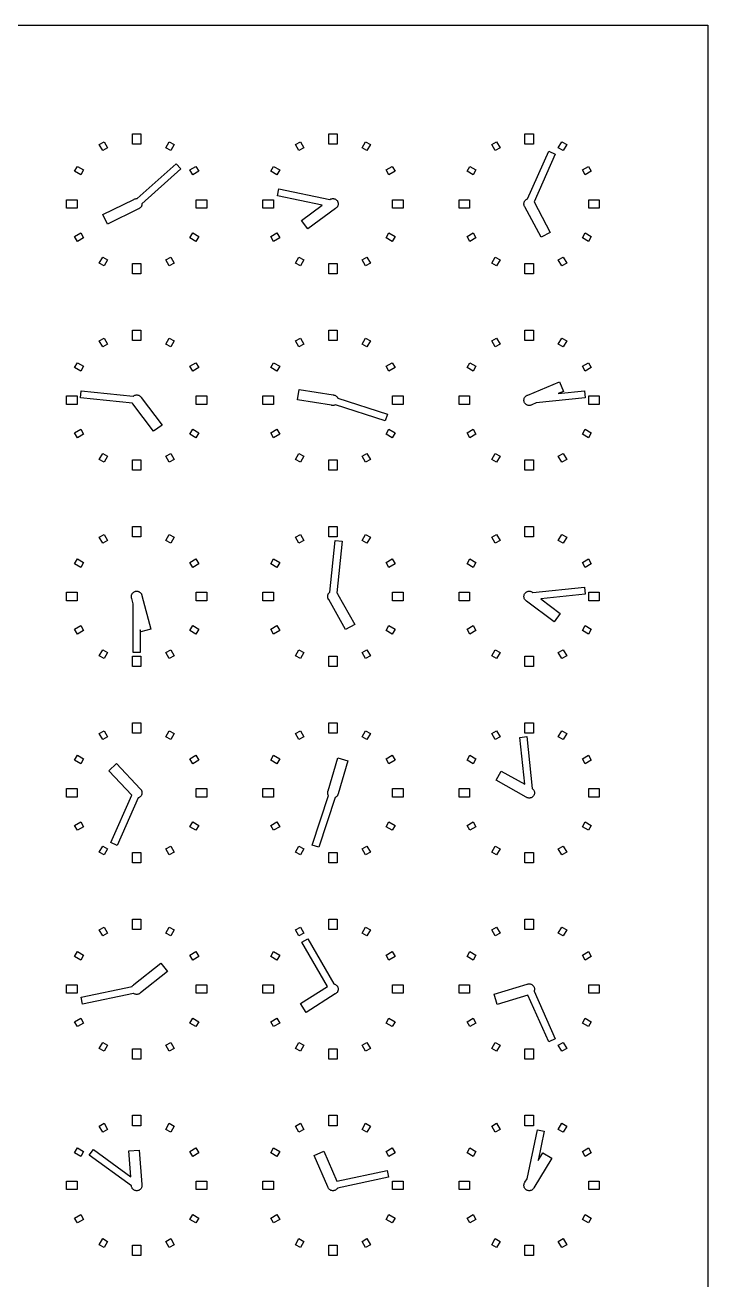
# Model space of a CAD drawing. Header units: millimetres. Extents: x -8 to 856, y -8 to 688.
# Drawn here: x 758.1 to 855.5, y 508.5 to 687.5 of the extents above; entities that cross this region are included whole.
import ezdxf

# ---------------------------------------------------------------- set-up
doc = ezdxf.new("R2010")
doc.units = ezdxf.units.MM

msp = doc.modelspace()

# ---------------------------------------------------------------- linework, layer by layer
for points in [[(-7.5, -7.5), (-7.5, 687.5), (855.5, 687.5), (855.5, -7.5)], [(774.6, 670.5), (773.4, 670.5), (773.4, 672), (774.6, 672), (774.6, 670.5)], [(802.6, 670.5), (801.4, 670.5), (801.4, 672), (802.6, 672), (802.6, 670.5)], [(830.6, 670.5), (829.4, 670.5), (829.4, 672), (830.6, 672), (830.6, 670.5)], [(769.85, 669.99), (769.15, 669.59), (768.65, 670.46), (769.35, 670.86), (769.85, 669.99)], [(778.85, 669.59), (778.15, 669.99), (778.65, 670.86), (779.35, 670.46), (778.85, 669.59)], [(797.85, 669.99), (797.15, 669.59), (796.65, 670.46), (797.35, 670.86), (797.85, 669.99)], [(806.85, 669.59), (806.15, 669.99), (806.65, 670.86), (807.35, 670.46), (806.85, 669.59)], [(825.85, 669.99), (825.15, 669.59), (824.65, 670.46), (825.35, 670.86), (825.85, 669.99)], [(829.37, 661.58), (829.33, 661.64), (829.3, 661.71), (829.28, 661.78), (829.26, 661.85), (829.25, 661.93), (829.25, 662), (829.25, 662.07), (829.26, 662.15), (829.28, 662.22), (829.3, 662.29), (829.33, 662.36), (829.37, 662.42), (829.42, 662.48), (829.47, 662.53), (829.52, 662.58), (829.58, 662.63), (829.64, 662.67), (829.71, 662.7), (829.77, 662.72), (832.8, 669.51), (833.71, 669.1), (830.69, 662.31), (830.7, 662.29), (830.7, 662.28), (833.01, 657.94), (831.69, 657.23), (829.38, 661.57), (829.37, 661.58)], [(834.85, 669.59), (834.15, 669.99), (834.65, 670.86), (835.35, 670.46), (834.85, 669.59)], [(773.6, 662.64), (773.64, 662.67), (773.71, 662.7), (773.78, 662.72), (773.85, 662.74), (773.93, 662.75), (774, 662.75), (774.07, 662.75), (774.09, 662.75), (779.61, 667.72), (780.28, 666.98), (774.75, 662.01), (774.75, 662), (774.75, 661.93), (774.74, 661.85), (774.72, 661.78), (774.7, 661.71), (774.67, 661.64), (774.63, 661.58), (774.58, 661.52), (774.53, 661.47), (774.48, 661.42), (774.42, 661.37), (774.36, 661.33), (774.29, 661.3), (774.26, 661.29), (769.83, 659.13), (769.18, 660.48), (773.6, 662.64)], [(766.41, 666.85), (766.01, 666.15), (765.14, 666.65), (765.54, 667.35), (766.41, 666.85)], [(781.99, 666.15), (781.59, 666.85), (782.46, 667.35), (782.86, 666.65), (781.99, 666.15)], [(794.41, 666.85), (794.01, 666.15), (793.14, 666.65), (793.54, 667.35), (794.41, 666.85)], [(809.99, 666.15), (809.59, 666.85), (810.46, 667.35), (810.86, 666.65), (809.99, 666.15)], [(822.41, 666.85), (822.01, 666.15), (821.14, 666.65), (821.54, 667.35), (822.41, 666.85)], [(837.99, 666.15), (837.59, 666.85), (838.46, 667.35), (838.86, 666.65), (837.99, 666.15)], [(800.48, 661.81), (794.07, 663.17), (794.28, 664.15), (801.55, 662.61), (801.58, 662.63), (801.64, 662.67), (801.71, 662.7), (801.78, 662.72), (801.85, 662.74), (801.93, 662.75), (802, 662.75), (802.07, 662.75), (802.15, 662.74), (802.22, 662.72), (802.29, 662.7), (802.36, 662.67), (802.42, 662.63), (802.48, 662.58), (802.53, 662.53), (802.58, 662.48), (802.63, 662.42), (802.67, 662.36), (802.7, 662.29), (802.72, 662.22), (802.74, 662.15), (802.75, 662.07), (802.75, 662), (802.75, 661.93), (802.74, 661.85), (802.72, 661.78), (802.7, 661.71), (802.67, 661.64), (802.63, 661.58), (802.58, 661.52), (802.53, 661.47), (802.48, 661.42), (802.42, 661.37), (802.38, 661.35), (798.43, 658.42), (797.53, 659.63), (800.48, 661.81)], [(765.5, 662.6), (765.5, 661.4), (764, 661.4), (764, 662.6), (765.5, 662.6)], [(782.5, 661.4), (782.5, 662.6), (784, 662.6), (784, 661.4), (782.5, 661.4)], [(793.5, 662.6), (793.5, 661.4), (792, 661.4), (792, 662.6), (793.5, 662.6)], [(810.5, 661.4), (810.5, 662.6), (812, 662.6), (812, 661.4), (810.5, 661.4)], [(821.5, 662.6), (821.5, 661.4), (820, 661.4), (820, 662.6), (821.5, 662.6)], [(838.5, 661.4), (838.5, 662.6), (840, 662.6), (840, 661.4), (838.5, 661.4)], [(766.01, 657.85), (766.41, 657.15), (765.54, 656.65), (765.14, 657.35), (766.01, 657.85)], [(781.59, 657.15), (781.99, 657.85), (782.86, 657.35), (782.46, 656.65), (781.59, 657.15)], [(794.01, 657.85), (794.41, 657.15), (793.54, 656.65), (793.14, 657.35), (794.01, 657.85)], [(809.59, 657.15), (809.99, 657.85), (810.86, 657.35), (810.46, 656.65), (809.59, 657.15)], [(822.01, 657.85), (822.41, 657.15), (821.54, 656.65), (821.14, 657.35), (822.01, 657.85)], [(837.59, 657.15), (837.99, 657.85), (838.86, 657.35), (838.46, 656.65), (837.59, 657.15)], [(768.65, 653.54), (769.15, 654.41), (769.85, 654.01), (769.35, 653.14), (768.65, 653.54)], [(773.4, 653.5), (774.6, 653.5), (774.6, 652), (773.4, 652), (773.4, 653.5)], [(778.15, 654.01), (778.85, 654.41), (779.35, 653.54), (778.65, 653.14), (778.15, 654.01)], [(796.65, 653.54), (797.15, 654.41), (797.85, 654.01), (797.35, 653.14), (796.65, 653.54)], [(801.4, 653.5), (802.6, 653.5), (802.6, 652), (801.4, 652), (801.4, 653.5)], [(806.15, 654.01), (806.85, 654.41), (807.35, 653.54), (806.65, 653.14), (806.15, 654.01)], [(825.15, 654.41), (825.85, 654.01), (825.35, 653.14), (824.65, 653.54), (825.15, 654.41)], [(829.4, 652), (829.4, 653.5), (830.6, 653.5), (830.6, 652), (829.4, 652)], [(834.15, 654.01), (834.85, 654.41), (835.35, 653.54), (834.65, 653.14), (834.15, 654.01)], [(769.85, 641.99), (769.15, 641.59), (768.65, 642.46), (769.35, 642.86), (769.85, 641.99)], [(774.6, 642.5), (773.4, 642.5), (773.4, 644), (774.6, 644), (774.6, 642.5)], [(778.85, 641.59), (778.15, 641.99), (778.65, 642.86), (779.35, 642.46), (778.85, 641.59)], [(797.85, 641.99), (797.15, 641.59), (796.65, 642.46), (797.35, 642.86), (797.85, 641.99)], [(802.6, 642.5), (801.4, 642.5), (801.4, 644), (802.6, 644), (802.6, 642.5)], [(806.85, 641.59), (806.15, 641.99), (806.65, 642.86), (807.35, 642.46), (806.85, 641.59)], [(825.85, 641.99), (825.15, 641.59), (824.65, 642.46), (825.35, 642.86), (825.85, 641.99)], [(830.6, 642.5), (829.4, 642.5), (829.4, 644), (830.6, 644), (830.6, 642.5)], [(834.85, 641.59), (834.15, 641.99), (834.65, 642.86), (835.35, 642.46), (834.85, 641.59)], [(766.41, 638.85), (766.01, 638.15), (765.14, 638.65), (765.54, 639.35), (766.41, 638.85)], [(781.99, 638.15), (781.59, 638.85), (782.46, 639.35), (782.86, 638.65), (781.99, 638.15)], [(794.41, 638.85), (794.01, 638.15), (793.14, 638.65), (793.54, 639.35), (794.41, 638.85)], [(809.99, 638.15), (809.59, 638.85), (810.46, 639.35), (810.86, 638.65), (809.99, 638.15)], [(822.41, 638.85), (822.01, 638.15), (821.14, 638.65), (821.54, 639.35), (822.41, 638.85)], [(837.99, 638.15), (837.59, 638.85), (838.46, 639.35), (838.86, 638.65), (837.99, 638.15)], [(802.36, 633.33), (802.29, 633.3), (802.22, 633.28), (802.15, 633.26), (802.07, 633.25), (802, 633.25), (801.93, 633.25), (801.85, 633.26), (801.8, 633.27), (796.94, 634.04), (797.18, 635.52), (802.04, 634.75), (802.07, 634.75), (802.15, 634.74), (802.22, 634.72), (802.29, 634.7), (802.36, 634.67), (802.42, 634.63), (802.48, 634.58), (802.53, 634.53), (802.58, 634.48), (802.63, 634.42), (802.67, 634.36), (802.69, 634.3), (809.76, 632), (809.45, 631.05), (802.38, 633.35), (802.36, 633.33)], [(830.36, 633.33), (830.29, 633.3), (830.22, 633.28), (830.15, 633.26), (830.07, 633.25), (830, 633.25), (829.93, 633.25), (829.85, 633.26), (829.78, 633.28), (829.71, 633.3), (829.64, 633.33), (829.58, 633.37), (829.52, 633.42), (829.47, 633.47), (829.42, 633.52), (829.37, 633.58), (829.33, 633.64), (829.3, 633.71), (829.28, 633.78), (829.26, 633.85), (829.25, 633.93), (829.25, 634), (829.25, 634.07), (829.26, 634.15), (829.28, 634.22), (829.3, 634.29), (829.33, 634.36), (829.37, 634.42), (829.42, 634.48), (829.47, 634.53), (829.52, 634.58), (829.58, 634.63), (829.64, 634.67), (829.71, 634.7), (829.78, 634.72), (829.79, 634.72), (834.31, 636.64), (834.9, 635.26), (834.13, 634.94), (837.9, 635.33), (838.01, 634.34), (830.98, 633.6), (830.37, 633.34), (830.36, 633.33)], [(765.5, 634.6), (765.5, 633.4), (764, 633.4), (764, 634.6), (765.5, 634.6)], [(773.42, 633.52), (773.39, 633.56), (765.99, 634.34), (766.1, 635.33), (773.49, 634.56), (773.52, 634.58), (773.58, 634.63), (773.64, 634.67), (773.71, 634.7), (773.78, 634.72), (773.85, 634.74), (773.93, 634.75), (774, 634.75), (774.07, 634.75), (774.15, 634.74), (774.22, 634.72), (774.29, 634.7), (774.36, 634.67), (774.42, 634.63), (774.48, 634.58), (774.53, 634.53), (774.58, 634.48), (774.63, 634.42), (774.65, 634.39), (777.61, 630.46), (776.41, 629.56), (773.45, 633.49), (773.42, 633.52)], [(782.5, 633.4), (782.5, 634.6), (784, 634.6), (784, 633.4), (782.5, 633.4)], [(793.5, 634.6), (793.5, 633.4), (792, 633.4), (792, 634.6), (793.5, 634.6)], [(810.5, 633.4), (810.5, 634.6), (812, 634.6), (812, 633.4), (810.5, 633.4)], [(821.5, 634.6), (821.5, 633.4), (820, 633.4), (820, 634.6), (821.5, 634.6)], [(838.5, 633.4), (838.5, 634.6), (840, 634.6), (840, 633.4), (838.5, 633.4)], [(766.01, 629.85), (766.41, 629.15), (765.54, 628.65), (765.14, 629.35), (766.01, 629.85)], [(781.59, 629.15), (781.99, 629.85), (782.86, 629.35), (782.46, 628.65), (781.59, 629.15)], [(794.01, 629.85), (794.41, 629.15), (793.54, 628.65), (793.14, 629.35), (794.01, 629.85)], [(809.59, 629.15), (809.99, 629.85), (810.86, 629.35), (810.46, 628.65), (809.59, 629.15)], [(822.01, 629.85), (822.41, 629.15), (821.54, 628.65), (821.14, 629.35), (822.01, 629.85)], [(837.59, 629.15), (837.99, 629.85), (838.86, 629.35), (838.46, 628.65), (837.59, 629.15)], [(768.65, 625.54), (769.15, 626.41), (769.85, 626.01), (769.35, 625.14), (768.65, 625.54)], [(773.4, 625.5), (774.6, 625.5), (774.6, 624), (773.4, 624), (773.4, 625.5)], [(778.15, 626.01), (778.85, 626.41), (779.35, 625.54), (778.65, 625.14), (778.15, 626.01)], [(796.65, 625.54), (797.15, 626.41), (797.85, 626.01), (797.35, 625.14), (796.65, 625.54)], [(801.4, 625.5), (802.6, 625.5), (802.6, 624), (801.4, 624), (801.4, 625.5)], [(806.15, 626.01), (806.85, 626.41), (807.35, 625.54), (806.65, 625.14), (806.15, 626.01)], [(825.15, 626.41), (825.85, 626.01), (825.35, 625.14), (824.65, 625.54), (825.15, 626.41)], [(829.4, 624), (829.4, 625.5), (830.6, 625.5), (830.6, 624), (829.4, 624)], [(834.15, 626.01), (834.85, 626.41), (835.35, 625.54), (834.65, 625.14), (834.15, 626.01)], [(774.6, 614.5), (773.4, 614.5), (773.4, 616), (774.6, 616), (774.6, 614.5)], [(802.6, 614.5), (801.4, 614.5), (801.4, 616), (802.6, 616), (802.6, 614.5)], [(830.6, 614.5), (829.4, 614.5), (829.4, 616), (830.6, 616), (830.6, 614.5)], [(769.85, 613.99), (769.15, 613.59), (768.65, 614.46), (769.35, 614.86), (769.85, 613.99)], [(778.85, 613.59), (778.15, 613.99), (778.65, 614.86), (779.35, 614.46), (778.85, 613.59)], [(797.85, 613.99), (797.15, 613.59), (796.65, 614.46), (797.35, 614.86), (797.85, 613.99)], [(801.37, 605.58), (801.33, 605.64), (801.3, 605.71), (801.28, 605.78), (801.26, 605.85), (801.25, 605.93), (801.25, 606), (801.25, 606.07), (801.26, 606.15), (801.28, 606.22), (801.3, 606.29), (801.33, 606.36), (801.37, 606.42), (801.42, 606.48), (801.47, 606.53), (801.52, 606.58), (801.56, 606.61), (802.34, 614.01), (803.33, 613.9), (802.56, 606.51), (802.58, 606.48), (802.63, 606.42), (802.67, 606.36), (802.69, 606.3), (805.11, 602.02), (803.81, 601.28), (801.39, 605.56), (801.37, 605.58)], [(806.85, 613.59), (806.15, 613.99), (806.65, 614.86), (807.35, 614.46), (806.85, 613.59)], [(825.85, 613.99), (825.15, 613.59), (824.65, 614.46), (825.35, 614.86), (825.85, 613.99)], [(834.85, 613.59), (834.15, 613.99), (834.65, 614.86), (835.35, 614.46), (834.85, 613.59)], [(766.41, 610.85), (766.01, 610.15), (765.14, 610.65), (765.54, 611.35), (766.41, 610.85)], [(781.99, 610.15), (781.59, 610.85), (782.46, 611.35), (782.86, 610.65), (781.99, 610.15)], [(794.41, 610.85), (794.01, 610.15), (793.14, 610.65), (793.54, 611.35), (794.41, 610.85)], [(809.99, 610.15), (809.59, 610.85), (810.46, 611.35), (810.86, 610.65), (809.99, 610.15)], [(822.41, 610.85), (822.01, 610.15), (821.14, 610.65), (821.54, 611.35), (822.41, 610.85)], [(837.99, 610.15), (837.59, 610.85), (838.46, 611.35), (838.86, 610.65), (837.99, 610.15)], [(773.5, 604.97), (773.3, 605.73), (773.28, 605.78), (773.26, 605.85), (773.25, 605.93), (773.25, 606), (773.25, 606.07), (773.26, 606.15), (773.28, 606.22), (773.3, 606.29), (773.33, 606.36), (773.37, 606.42), (773.42, 606.48), (773.47, 606.53), (773.52, 606.58), (773.58, 606.63), (773.64, 606.67), (773.71, 606.7), (773.78, 606.72), (773.85, 606.74), (773.93, 606.75), (774, 606.75), (774.07, 606.75), (774.15, 606.74), (774.22, 606.72), (774.29, 606.7), (774.36, 606.67), (774.42, 606.63), (774.48, 606.58), (774.53, 606.53), (774.58, 606.48), (774.63, 606.42), (774.67, 606.36), (774.7, 606.29), (774.72, 606.22), (774.74, 606.15), (774.74, 606.12), (776.02, 601.36), (774.57, 600.98), (774.5, 601.24), (774.5, 598), (773.5, 598), (773.5, 604.97)], [(829.58, 605.37), (829.52, 605.42), (829.47, 605.47), (829.42, 605.52), (829.37, 605.58), (829.33, 605.64), (829.3, 605.71), (829.28, 605.78), (829.26, 605.85), (829.25, 605.93), (829.25, 606), (829.25, 606.07), (829.26, 606.15), (829.28, 606.22), (829.3, 606.29), (829.33, 606.36), (829.37, 606.42), (829.42, 606.48), (829.47, 606.53), (829.52, 606.58), (829.58, 606.63), (829.64, 606.67), (829.71, 606.7), (829.78, 606.72), (829.85, 606.74), (829.93, 606.75), (830, 606.75), (830.07, 606.75), (830.15, 606.74), (830.22, 606.72), (830.29, 606.7), (830.36, 606.67), (830.42, 606.63), (830.48, 606.58), (830.51, 606.56), (837.9, 607.33), (838.01, 606.34), (831.68, 605.67), (834.44, 603.59), (833.54, 602.39), (829.61, 605.35), (829.58, 605.37)], [(765.5, 606.6), (765.5, 605.4), (764, 605.4), (764, 606.6), (765.5, 606.6)], [(782.5, 605.4), (782.5, 606.6), (784, 606.6), (784, 605.4), (782.5, 605.4)], [(793.5, 606.6), (793.5, 605.4), (792, 605.4), (792, 606.6), (793.5, 606.6)], [(810.5, 605.4), (810.5, 606.6), (812, 606.6), (812, 605.4), (810.5, 605.4)], [(821.5, 606.6), (821.5, 605.4), (820, 605.4), (820, 606.6), (821.5, 606.6)], [(838.5, 605.4), (838.5, 606.6), (840, 606.6), (840, 605.4), (838.5, 605.4)], [(766.01, 601.85), (766.41, 601.15), (765.54, 600.65), (765.14, 601.35), (766.01, 601.85)], [(781.59, 601.15), (781.99, 601.85), (782.86, 601.35), (782.46, 600.65), (781.59, 601.15)], [(794.01, 601.85), (794.41, 601.15), (793.54, 600.65), (793.14, 601.35), (794.01, 601.85)], [(809.59, 601.15), (809.99, 601.85), (810.86, 601.35), (810.46, 600.65), (809.59, 601.15)], [(822.01, 601.85), (822.41, 601.15), (821.54, 600.65), (821.14, 601.35), (822.01, 601.85)], [(837.59, 601.15), (837.99, 601.85), (838.86, 601.35), (838.46, 600.65), (837.59, 601.15)], [(768.65, 597.54), (769.15, 598.41), (769.85, 598.01), (769.35, 597.14), (768.65, 597.54)], [(778.15, 598.01), (778.85, 598.41), (779.35, 597.54), (778.65, 597.14), (778.15, 598.01)], [(797.15, 598.41), (797.85, 598.01), (797.35, 597.14), (796.65, 597.54), (797.15, 598.41)], [(806.15, 598.01), (806.85, 598.41), (807.35, 597.54), (806.65, 597.14), (806.15, 598.01)], [(825.15, 598.41), (825.85, 598.01), (825.35, 597.14), (824.65, 597.54), (825.15, 598.41)], [(834.15, 598.01), (834.85, 598.41), (835.35, 597.54), (834.65, 597.14), (834.15, 598.01)], [(773.4, 597.5), (774.6, 597.5), (774.6, 596), (773.4, 596), (773.4, 597.5)], [(801.4, 596), (801.4, 597.5), (802.6, 597.5), (802.6, 596), (801.4, 596)], [(829.4, 596), (829.4, 597.5), (830.6, 597.5), (830.6, 596), (829.4, 596)], [(774.6, 586.5), (773.4, 586.5), (773.4, 588), (774.6, 588), (774.6, 586.5)], [(802.6, 586.5), (801.4, 586.5), (801.4, 588), (802.6, 588), (802.6, 586.5)], [(830.6, 586.5), (829.4, 586.5), (829.4, 588), (830.6, 588), (830.6, 586.5)], [(769.85, 585.99), (769.15, 585.59), (768.65, 586.46), (769.35, 586.86), (769.85, 585.99)], [(778.85, 585.59), (778.15, 585.99), (778.65, 586.86), (779.35, 586.46), (778.85, 585.59)], [(797.85, 585.99), (797.15, 585.59), (796.65, 586.46), (797.35, 586.86), (797.85, 585.99)], [(806.85, 585.59), (806.15, 585.99), (806.65, 586.86), (807.35, 586.46), (806.85, 585.59)], [(825.85, 585.99), (825.15, 585.59), (824.65, 586.46), (825.35, 586.86), (825.85, 585.99)], [(830.7, 577.71), (830.67, 577.64), (830.63, 577.58), (830.58, 577.52), (830.53, 577.47), (830.48, 577.42), (830.42, 577.37), (830.36, 577.33), (830.29, 577.3), (830.22, 577.28), (830.15, 577.26), (830.07, 577.25), (830, 577.25), (829.93, 577.25), (829.85, 577.26), (829.78, 577.28), (829.71, 577.3), (829.64, 577.33), (829.58, 577.37), (829.56, 577.39), (825.28, 579.81), (826.02, 581.11), (829.37, 579.22), (828.67, 585.9), (829.66, 586.01), (830.44, 578.61), (830.48, 578.58), (830.53, 578.53), (830.58, 578.48), (830.63, 578.42), (830.67, 578.36), (830.7, 578.29), (830.72, 578.22), (830.74, 578.15), (830.75, 578.07), (830.75, 578), (830.75, 577.93), (830.74, 577.85), (830.72, 577.78), (830.7, 577.71)], [(834.85, 585.59), (834.15, 585.99), (834.65, 586.86), (835.35, 586.46), (834.85, 585.59)], [(766.41, 582.85), (766.01, 582.15), (765.14, 582.65), (765.54, 583.35), (766.41, 582.85)], [(773.3, 577.65), (770.04, 581.15), (771.14, 582.17), (774.49, 578.57), (774.53, 578.53), (774.58, 578.48), (774.63, 578.42), (774.67, 578.36), (774.7, 578.29), (774.72, 578.22), (774.74, 578.15), (774.75, 578.07), (774.75, 578), (774.75, 577.93), (774.74, 577.85), (774.72, 577.78), (774.7, 577.71), (774.67, 577.64), (774.63, 577.58), (774.58, 577.52), (774.53, 577.47), (774.48, 577.42), (774.42, 577.37), (774.36, 577.33), (774.29, 577.3), (774.23, 577.28), (771.2, 570.49), (770.29, 570.9), (773.3, 577.65)], [(781.99, 582.15), (781.59, 582.85), (782.46, 583.35), (782.86, 582.65), (781.99, 582.15)], [(794.41, 582.85), (794.01, 582.15), (793.14, 582.65), (793.54, 583.35), (794.41, 582.85)], [(801.35, 577.62), (801.33, 577.64), (801.3, 577.71), (801.28, 577.78), (801.26, 577.85), (801.25, 577.93), (801.25, 578), (801.25, 578.07), (801.26, 578.15), (801.28, 578.22), (801.3, 578.29), (801.3, 578.29), (802.7, 583.01), (804.14, 582.58), (802.74, 577.87), (802.74, 577.85), (802.72, 577.78), (802.7, 577.71), (802.67, 577.64), (802.63, 577.58), (802.58, 577.52), (802.53, 577.47), (802.48, 577.42), (802.42, 577.37), (802.36, 577.33), (802.3, 577.31), (800, 570.24), (799.05, 570.55), (801.35, 577.62)], [(809.99, 582.15), (809.59, 582.85), (810.46, 583.35), (810.86, 582.65), (809.99, 582.15)], [(822.41, 582.85), (822.01, 582.15), (821.14, 582.65), (821.54, 583.35), (822.41, 582.85)], [(837.99, 582.15), (837.59, 582.85), (838.46, 583.35), (838.86, 582.65), (837.99, 582.15)], [(765.5, 578.6), (765.5, 577.4), (764, 577.4), (764, 578.6), (765.5, 578.6)], [(782.5, 577.4), (782.5, 578.6), (784, 578.6), (784, 577.4), (782.5, 577.4)], [(793.5, 578.6), (793.5, 577.4), (792, 577.4), (792, 578.6), (793.5, 578.6)], [(810.5, 577.4), (810.5, 578.6), (812, 578.6), (812, 577.4), (810.5, 577.4)], [(821.5, 578.6), (821.5, 577.4), (820, 577.4), (820, 578.6), (821.5, 578.6)], [(838.5, 577.4), (838.5, 578.6), (840, 578.6), (840, 577.4), (838.5, 577.4)], [(766.01, 573.85), (766.41, 573.15), (765.54, 572.65), (765.14, 573.35), (766.01, 573.85)], [(781.59, 573.15), (781.99, 573.85), (782.86, 573.35), (782.46, 572.65), (781.59, 573.15)], [(794.01, 573.85), (794.41, 573.15), (793.54, 572.65), (793.14, 573.35), (794.01, 573.85)], [(809.59, 573.15), (809.99, 573.85), (810.86, 573.35), (810.46, 572.65), (809.59, 573.15)], [(822.01, 573.85), (822.41, 573.15), (821.54, 572.65), (821.14, 573.35), (822.01, 573.85)], [(837.59, 573.15), (837.99, 573.85), (838.86, 573.35), (838.46, 572.65), (837.59, 573.15)], [(768.65, 569.54), (769.15, 570.41), (769.85, 570.01), (769.35, 569.14), (768.65, 569.54)], [(773.4, 569.5), (774.6, 569.5), (774.6, 568), (773.4, 568), (773.4, 569.5)], [(778.15, 570.01), (778.85, 570.41), (779.35, 569.54), (778.65, 569.14), (778.15, 570.01)], [(796.65, 569.54), (797.15, 570.41), (797.85, 570.01), (797.35, 569.14), (796.65, 569.54)], [(801.4, 569.5), (802.6, 569.5), (802.6, 568), (801.4, 568), (801.4, 569.5)], [(806.15, 570.01), (806.85, 570.41), (807.35, 569.54), (806.65, 569.14), (806.15, 570.01)], [(824.65, 569.54), (825.15, 570.41), (825.85, 570.01), (825.35, 569.14), (824.65, 569.54)], [(829.4, 569.5), (830.6, 569.5), (830.6, 568), (829.4, 568), (829.4, 569.5)], [(834.15, 570.01), (834.85, 570.41), (835.35, 569.54), (834.65, 569.14), (834.15, 570.01)], [(769.85, 557.99), (769.15, 557.59), (768.65, 558.46), (769.35, 558.86), (769.85, 557.99)], [(774.6, 558.5), (773.4, 558.5), (773.4, 560), (774.6, 560), (774.6, 558.5)], [(778.85, 557.59), (778.15, 557.99), (778.65, 558.86), (779.35, 558.46), (778.85, 557.59)], [(797.85, 557.99), (797.15, 557.59), (796.65, 558.46), (797.35, 558.86), (797.85, 557.99)], [(802.6, 558.5), (801.4, 558.5), (801.4, 560), (802.6, 560), (802.6, 558.5)], [(806.85, 557.59), (806.15, 557.99), (806.65, 558.86), (807.35, 558.46), (806.85, 557.59)], [(825.85, 557.99), (825.15, 557.59), (824.65, 558.46), (825.35, 558.86), (825.85, 557.99)], [(830.6, 558.5), (829.4, 558.5), (829.4, 560), (830.6, 560), (830.6, 558.5)], [(834.85, 557.59), (834.15, 557.99), (834.65, 558.86), (835.35, 558.46), (834.85, 557.59)], [(801.2, 550.38), (797.57, 556.68), (798.43, 557.18), (802.15, 550.74), (802.22, 550.72), (802.29, 550.7), (802.36, 550.67), (802.42, 550.63), (802.48, 550.58), (802.53, 550.53), (802.58, 550.48), (802.63, 550.42), (802.67, 550.36), (802.7, 550.29), (802.72, 550.22), (802.74, 550.15), (802.75, 550.07), (802.75, 550), (802.75, 549.93), (802.74, 549.85), (802.72, 549.78), (802.7, 549.71), (802.67, 549.64), (802.63, 549.58), (802.58, 549.52), (802.53, 549.47), (802.48, 549.42), (802.42, 549.37), (802.36, 549.33), (802.34, 549.32), (798.19, 546.68), (797.38, 547.95), (801.2, 550.38)], [(766.41, 554.85), (766.01, 554.15), (765.14, 554.65), (765.54, 555.35), (766.41, 554.85)], [(781.99, 554.15), (781.59, 554.85), (782.46, 555.35), (782.86, 554.65), (781.99, 554.15)], [(794.41, 554.85), (794.01, 554.15), (793.14, 554.65), (793.54, 555.35), (794.41, 554.85)], [(809.99, 554.15), (809.59, 554.85), (810.46, 555.35), (810.86, 554.65), (809.99, 554.15)], [(822.41, 554.85), (822.01, 554.15), (821.14, 554.65), (821.54, 555.35), (822.41, 554.85)], [(837.99, 554.15), (837.59, 554.85), (838.46, 555.35), (838.86, 554.65), (837.99, 554.15)], [(773.34, 550.37), (773.37, 550.42), (773.42, 550.48), (773.47, 550.53), (773.52, 550.58), (773.58, 550.63), (773.6, 550.64), (777.45, 553.7), (778.38, 552.53), (774.53, 549.47), (774.53, 549.47), (774.48, 549.42), (774.42, 549.37), (774.36, 549.33), (774.29, 549.3), (774.22, 549.28), (774.15, 549.26), (774.07, 549.25), (774, 549.25), (773.93, 549.25), (773.85, 549.26), (773.78, 549.28), (773.71, 549.3), (773.64, 549.33), (773.58, 549.37), (773.55, 549.39), (766.28, 547.85), (766.07, 548.83), (773.34, 550.37)], [(765.5, 550.6), (765.5, 549.4), (764, 549.4), (764, 550.6), (765.5, 550.6)], [(782.5, 549.4), (782.5, 550.6), (784, 550.6), (784, 549.4), (782.5, 549.4)], [(793.5, 550.6), (793.5, 549.4), (792, 549.4), (792, 550.6), (793.5, 550.6)], [(810.5, 549.4), (810.5, 550.6), (812, 550.6), (812, 549.4), (810.5, 549.4)], [(821.5, 550.6), (821.5, 549.4), (820, 549.4), (820, 550.6), (821.5, 550.6)], [(829.7, 550.69), (829.71, 550.7), (829.78, 550.72), (829.85, 550.74), (829.93, 550.75), (830, 550.75), (830.07, 550.75), (830.15, 550.74), (830.22, 550.72), (830.29, 550.7), (830.36, 550.67), (830.42, 550.63), (830.48, 550.58), (830.53, 550.53), (830.58, 550.48), (830.63, 550.42), (830.67, 550.36), (830.7, 550.29), (830.72, 550.22), (830.74, 550.15), (830.75, 550.07), (830.75, 550), (830.75, 549.93), (830.74, 549.85), (830.72, 549.78), (830.7, 549.71), (830.69, 549.69), (833.71, 542.9), (832.8, 542.49), (829.83, 549.16), (825.44, 547.82), (825, 549.26), (829.7, 550.69)], [(838.5, 549.4), (838.5, 550.6), (840, 550.6), (840, 549.4), (838.5, 549.4)], [(766.01, 545.85), (766.41, 545.15), (765.54, 544.65), (765.14, 545.35), (766.01, 545.85)], [(781.59, 545.15), (781.99, 545.85), (782.86, 545.35), (782.46, 544.65), (781.59, 545.15)], [(794.01, 545.85), (794.41, 545.15), (793.54, 544.65), (793.14, 545.35), (794.01, 545.85)], [(809.59, 545.15), (809.99, 545.85), (810.86, 545.35), (810.46, 544.65), (809.59, 545.15)], [(822.01, 545.85), (822.41, 545.15), (821.54, 544.65), (821.14, 545.35), (822.01, 545.85)], [(837.59, 545.15), (837.99, 545.85), (838.86, 545.35), (838.46, 544.65), (837.59, 545.15)], [(768.65, 541.54), (769.15, 542.41), (769.85, 542.01), (769.35, 541.14), (768.65, 541.54)], [(778.15, 542.01), (778.85, 542.41), (779.35, 541.54), (778.65, 541.14), (778.15, 542.01)], [(796.65, 541.54), (797.15, 542.41), (797.85, 542.01), (797.35, 541.14), (796.65, 541.54)], [(806.15, 542.01), (806.85, 542.41), (807.35, 541.54), (806.65, 541.14), (806.15, 542.01)], [(824.65, 541.54), (825.15, 542.41), (825.85, 542.01), (825.35, 541.14), (824.65, 541.54)], [(834.15, 542.01), (834.85, 542.41), (835.35, 541.54), (834.65, 541.14), (834.15, 542.01)], [(773.4, 541.5), (774.6, 541.5), (774.6, 540), (773.4, 540), (773.4, 541.5)], [(801.4, 541.5), (802.6, 541.5), (802.6, 540), (801.4, 540), (801.4, 541.5)], [(829.4, 541.5), (830.6, 541.5), (830.6, 540), (829.4, 540), (829.4, 541.5)], [(774.6, 530.5), (773.4, 530.5), (773.4, 532), (774.6, 532), (774.6, 530.5)], [(802.6, 530.5), (801.4, 530.5), (801.4, 532), (802.6, 532), (802.6, 530.5)], [(830.6, 530.5), (829.4, 530.5), (829.4, 532), (830.6, 532), (830.6, 530.5)], [(769.85, 529.99), (769.15, 529.59), (768.65, 530.46), (769.35, 530.86), (769.85, 529.99)], [(778.85, 529.59), (778.15, 529.99), (778.65, 530.86), (779.35, 530.46), (778.85, 529.59)], [(797.85, 529.99), (797.15, 529.59), (796.65, 530.46), (797.35, 530.86), (797.85, 529.99)], [(806.85, 529.59), (806.15, 529.99), (806.65, 530.86), (807.35, 530.46), (806.85, 529.59)], [(825.85, 529.99), (825.15, 529.59), (824.65, 530.46), (825.35, 530.86), (825.85, 529.99)], [(830.67, 521.64), (830.63, 521.58), (830.58, 521.52), (830.53, 521.47), (830.48, 521.42), (830.42, 521.37), (830.36, 521.33), (830.29, 521.3), (830.22, 521.28), (830.15, 521.26), (830.07, 521.25), (830, 521.25), (829.93, 521.25), (829.85, 521.26), (829.78, 521.28), (829.71, 521.3), (829.64, 521.33), (829.58, 521.37), (829.52, 521.42), (829.47, 521.47), (829.42, 521.52), (829.37, 521.58), (829.33, 521.64), (829.3, 521.71), (829.28, 521.78), (829.26, 521.85), (829.25, 521.93), (829.25, 522), (829.25, 522.07), (829.26, 522.15), (829.28, 522.22), (829.3, 522.29), (829.33, 522.36), (829.37, 522.42), (829.4, 522.45), (829.69, 522.94), (831.17, 529.93), (832.15, 529.72), (831.27, 525.57), (831.93, 526.67), (833.22, 525.9), (830.68, 521.68), (830.67, 521.64)], [(834.85, 529.59), (834.15, 529.99), (834.65, 530.86), (835.35, 530.46), (834.85, 529.59)], [(766.41, 526.85), (766.01, 526.15), (765.14, 526.65), (765.54, 527.35), (766.41, 526.85)], [(774.7, 521.71), (774.67, 521.64), (774.63, 521.58), (774.58, 521.52), (774.53, 521.47), (774.48, 521.42), (774.42, 521.37), (774.36, 521.33), (774.29, 521.3), (774.22, 521.28), (774.15, 521.26), (774.07, 521.25), (774, 521.25), (773.93, 521.25), (773.85, 521.26), (773.78, 521.28), (773.71, 521.3), (773.64, 521.33), (773.58, 521.37), (773.52, 521.42), (773.47, 521.47), (773.42, 521.52), (773.37, 521.58), (773.33, 521.64), (773.3, 521.71), (773.28, 521.78), (773.26, 521.85), (773.25, 521.93), (773.25, 521.93), (767.23, 526.3), (767.82, 527.11), (773.15, 523.24), (772.86, 526.93), (774.36, 527.04), (774.74, 522.14), (774.75, 522.07), (774.75, 522), (774.75, 521.93), (774.74, 521.85), (774.72, 521.78), (774.7, 521.71)], [(781.99, 526.15), (781.59, 526.85), (782.46, 527.35), (782.86, 526.65), (781.99, 526.15)], [(794.41, 526.85), (794.01, 526.15), (793.14, 526.65), (793.54, 527.35), (794.41, 526.85)], [(802.63, 521.58), (802.58, 521.52), (802.53, 521.47), (802.48, 521.42), (802.42, 521.37), (802.36, 521.33), (802.29, 521.3), (802.22, 521.28), (802.15, 521.26), (802.07, 521.25), (802, 521.25), (801.93, 521.25), (801.85, 521.26), (801.78, 521.28), (801.71, 521.3), (801.64, 521.33), (801.58, 521.37), (801.52, 521.42), (801.47, 521.47), (801.42, 521.52), (801.37, 521.58), (801.33, 521.64), (801.3, 521.71), (801.28, 521.78), (799.32, 526.29), (800.69, 526.88), (802.55, 522.63), (809.72, 524.15), (809.93, 523.17), (802.66, 521.63), (802.63, 521.58)], [(809.99, 526.15), (809.59, 526.85), (810.46, 527.35), (810.86, 526.65), (809.99, 526.15)], [(822.41, 526.85), (822.01, 526.15), (821.14, 526.65), (821.54, 527.35), (822.41, 526.85)], [(837.99, 526.15), (837.59, 526.85), (838.46, 527.35), (838.86, 526.65), (837.99, 526.15)], [(765.5, 522.6), (765.5, 521.4), (764, 521.4), (764, 522.6), (765.5, 522.6)], [(782.5, 521.4), (782.5, 522.6), (784, 522.6), (784, 521.4), (782.5, 521.4)], [(793.5, 522.6), (793.5, 521.4), (792, 521.4), (792, 522.6), (793.5, 522.6)], [(810.5, 521.4), (810.5, 522.6), (812, 522.6), (812, 521.4), (810.5, 521.4)], [(821.5, 522.6), (821.5, 521.4), (820, 521.4), (820, 522.6), (821.5, 522.6)], [(838.5, 521.4), (838.5, 522.6), (840, 522.6), (840, 521.4), (838.5, 521.4)], [(766.01, 517.85), (766.41, 517.15), (765.54, 516.65), (765.14, 517.35), (766.01, 517.85)], [(781.59, 517.15), (781.99, 517.85), (782.86, 517.35), (782.46, 516.65), (781.59, 517.15)], [(794.01, 517.85), (794.41, 517.15), (793.54, 516.65), (793.14, 517.35), (794.01, 517.85)], [(809.59, 517.15), (809.99, 517.85), (810.86, 517.35), (810.46, 516.65), (809.59, 517.15)], [(822.01, 517.85), (822.41, 517.15), (821.54, 516.65), (821.14, 517.35), (822.01, 517.85)], [(837.59, 517.15), (837.99, 517.85), (838.86, 517.35), (838.46, 516.65), (837.59, 517.15)], [(768.65, 513.54), (769.15, 514.41), (769.85, 514.01), (769.35, 513.14), (768.65, 513.54)], [(778.15, 514.01), (778.85, 514.41), (779.35, 513.54), (778.65, 513.14), (778.15, 514.01)], [(796.65, 513.54), (797.15, 514.41), (797.85, 514.01), (797.35, 513.14), (796.65, 513.54)], [(806.15, 514.01), (806.85, 514.41), (807.35, 513.54), (806.65, 513.14), (806.15, 514.01)], [(825.15, 514.41), (825.85, 514.01), (825.35, 513.14), (824.65, 513.54), (825.15, 514.41)], [(834.15, 514.01), (834.85, 514.41), (835.35, 513.54), (834.65, 513.14), (834.15, 514.01)], [(773.4, 513.5), (774.6, 513.5), (774.6, 512), (773.4, 512), (773.4, 513.5)], [(801.4, 513.5), (802.6, 513.5), (802.6, 512), (801.4, 512), (801.4, 513.5)], [(829.4, 512), (829.4, 513.5), (830.6, 513.5), (830.6, 512), (829.4, 512)]]:
    msp.add_lwpolyline(points, close=True)

doc.saveas('drawing.dxf')
